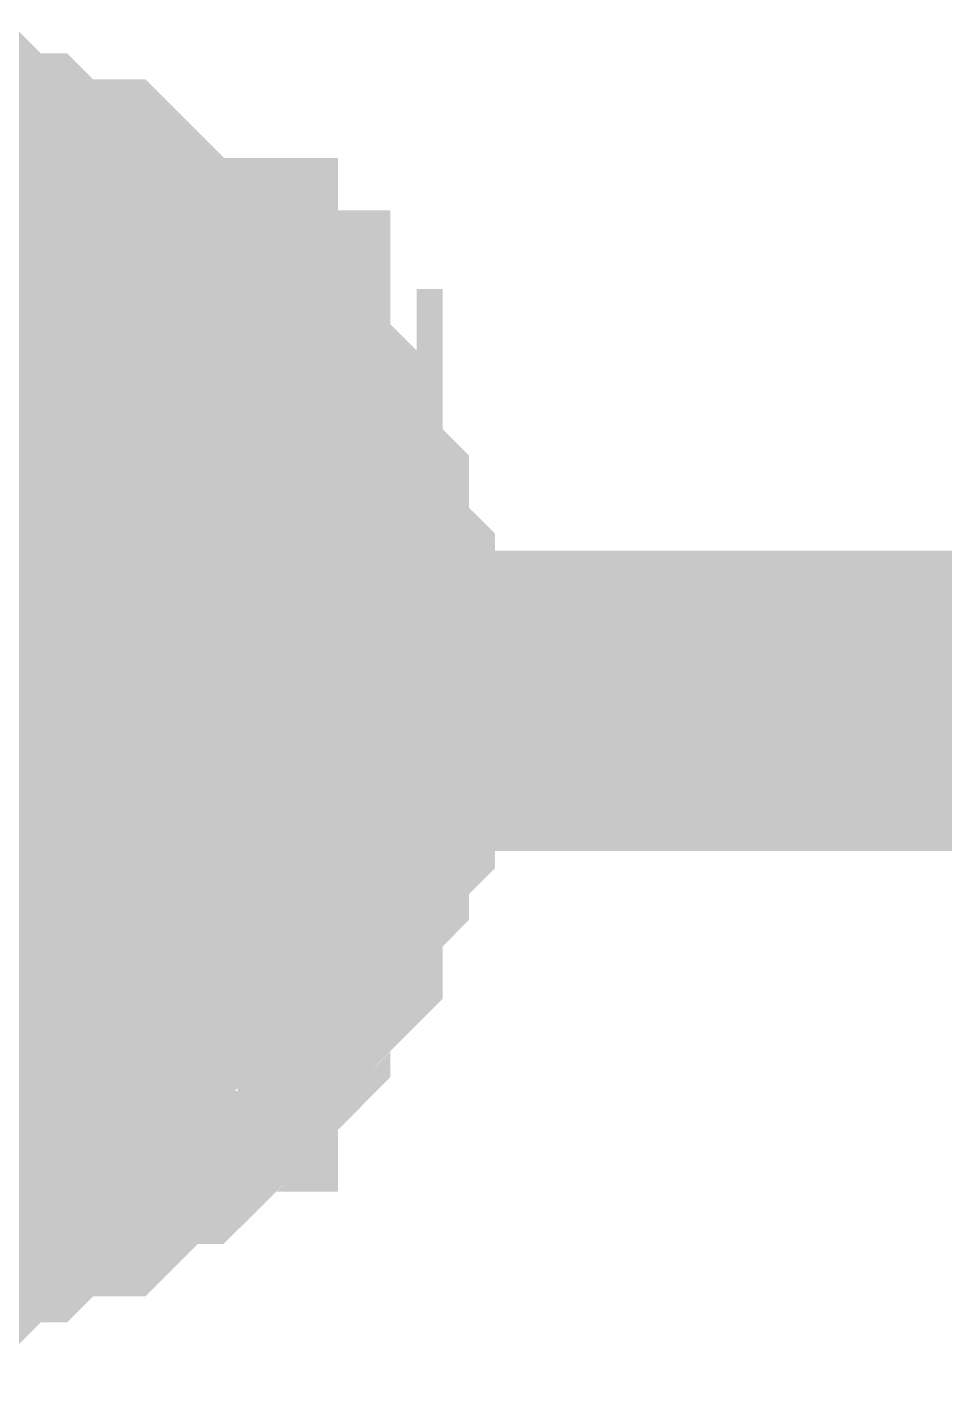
# Model space of a CAD drawing. Header units: inches. Extents: x 0 to 841, y 0 to 594.
# Drawn here: x 112.699 to 113.615, y 46.807 to 48.152 of the extents above; entities that cross this region are included whole.
import ezdxf

# ---------------------------------------------------------------- set-up
doc = ezdxf.new("R2010")
doc.units = ezdxf.units.IN
doc.layers.add('Sheet', color=255, linetype='Continuous')

msp = doc.modelspace()

# ---------------------------------------------------------------- linework, layer by layer
at = {"layer": 'Sheet'}
for points in [[(112.5462, 48.0018, 0.2997, 0.2997, 0), (112.5723, 48.0018, 0.2997, 0.2997, 0), (112.5985, 48.0018, 0.2997, 0.2997, 0), (112.6246, 48.0018, 0.2997, 0.2997, 0), (112.6507, 47.9757, 0.2997, 0.2997, 0), (112.6507, 47.9757, 0.2997, 0.2997, 0), (112.6769, 47.9757, 0.2997, 0.2997, 0), (112.703, 47.9496, 0.2997, 0.2997, 0), (112.7291, 47.9496, 0.2997, 0.2997, 0), (112.7553, 47.9496, 0.2997, 0.2997, 0), (112.7814, 47.9235, 0.2997, 0.2997, 0), (112.7814, 47.9235, 0.2997, 0.2997, 0), (112.8075, 47.8973, 0.2997, 0.2997, 0), (112.8336, 47.8712, 0.2997, 0.2997, 0), (112.8598, 47.8712, 0.2997, 0.2997, 0), (112.8598, 47.8451, 0.2997, 0.2997, 0), (112.8859, 47.8189, 0.2997, 0.2997, 0), (112.912, 47.8189, 0.2997, 0.2997, 0), (112.912, 47.7928, 0.2997, 0.2997, 0), (112.9382, 47.7667, 0.2997, 0.2997, 0), (112.9382, 47.7405, 0.2997, 0.2997, 0), (112.9643, 47.7405, 0.2997, 0.2997, 0), (112.9643, 47.7144, 0.2997, 0.2997, 0), (112.9643, 47.6883, 0.2997, 0.2997, 0), (112.9904, 47.6622, 0.2997, 0.2997, 0), (112.9904, 47.636, 0.2997, 0.2997, 0), (112.9904, 47.6099, 0.2997, 0.2997, 0), (113.0166, 47.5838, 0.2997, 0.2997, 0), (113.0166, 47.5576, 0.2997, 0.2997, 0), (113.0166, 47.5315, 0.2997, 0.2997, 0), (113.0166, 47.5054, 0.2997, 0.2997, 0), (113.0166, 47.4792, 0.2997, 0.2997, 0)], [(112.5462, 48.0018, 0.2997, 0.2997, 0), (112.5723, 48.0018, 0.2997, 0.2997, 0), (112.5985, 48.0018, 0.2997, 0.2997, 0), (112.6246, 48.0018, 0.2997, 0.2997, 0), (112.6507, 47.9757, 0.2997, 0.2997, 0), (112.6507, 47.9757, 0.2997, 0.2997, 0), (112.6769, 47.9757, 0.2997, 0.2997, 0), (112.703, 47.9496, 0.2997, 0.2997, 0), (112.7291, 47.9496, 0.2997, 0.2997, 0), (112.7553, 47.9496, 0.2997, 0.2997, 0), (112.7814, 47.9235, 0.2997, 0.2997, 0), (112.7814, 47.9235, 0.2997, 0.2997, 0), (112.8075, 47.8973, 0.2997, 0.2997, 0), (112.8336, 47.8712, 0.2997, 0.2997, 0), (112.8598, 47.8712, 0.2997, 0.2997, 0), (112.8598, 47.8451, 0.2997, 0.2997, 0), (112.8859, 47.8189, 0.2997, 0.2997, 0), (112.912, 47.8189, 0.2997, 0.2997, 0), (112.912, 47.7928, 0.2997, 0.2997, 0), (112.9382, 47.7667, 0.2997, 0.2997, 0), (112.9382, 47.7405, 0.2997, 0.2997, 0), (112.9643, 47.7405, 0.2997, 0.2997, 0), (112.9643, 47.7144, 0.2997, 0.2997, 0), (112.9643, 47.6883, 0.2997, 0.2997, 0), (112.9904, 47.6622, 0.2997, 0.2997, 0), (112.9904, 47.636, 0.2997, 0.2997, 0), (112.9904, 47.6099, 0.2997, 0.2997, 0), (113.0166, 47.5838, 0.2997, 0.2997, 0), (113.0166, 47.5576, 0.2997, 0.2997, 0), (113.0166, 47.5315, 0.2997, 0.2997, 0), (113.0166, 47.5054, 0.2997, 0.2997, 0), (113.0166, 47.4792, 0.2997, 0.2997, 0)], [(112.5462, 48.0018, 0.2997, 0.2997, 0), (112.5723, 48.0018, 0.2997, 0.2997, 0), (112.5985, 48.0018, 0.2997, 0.2997, 0), (112.6246, 48.0018, 0.2997, 0.2997, 0), (112.6507, 47.9757, 0.2997, 0.2997, 0), (112.6507, 47.9757, 0.2997, 0.2997, 0), (112.6769, 47.9757, 0.2997, 0.2997, 0), (112.703, 47.9496, 0.2997, 0.2997, 0), (112.7291, 47.9496, 0.2997, 0.2997, 0), (112.7553, 47.9496, 0.2997, 0.2997, 0), (112.7814, 47.9235, 0.2997, 0.2997, 0), (112.7814, 47.9235, 0.2997, 0.2997, 0), (112.8075, 47.8973, 0.2997, 0.2997, 0), (112.8336, 47.8712, 0.2997, 0.2997, 0), (112.8598, 47.8712, 0.2997, 0.2997, 0), (112.8598, 47.8451, 0.2997, 0.2997, 0), (112.8859, 47.8189, 0.2997, 0.2997, 0), (112.912, 47.8189, 0.2997, 0.2997, 0), (112.912, 47.7928, 0.2997, 0.2997, 0), (112.9382, 47.7667, 0.2997, 0.2997, 0), (112.9382, 47.7405, 0.2997, 0.2997, 0), (112.9643, 47.7405, 0.2997, 0.2997, 0), (112.9643, 47.7144, 0.2997, 0.2997, 0), (112.9643, 47.6883, 0.2997, 0.2997, 0), (112.9904, 47.6622, 0.2997, 0.2997, 0), (112.9904, 47.636, 0.2997, 0.2997, 0), (112.9904, 47.6099, 0.2997, 0.2997, 0), (113.0166, 47.5838, 0.2997, 0.2997, 0), (113.0166, 47.5576, 0.2997, 0.2997, 0), (113.0166, 47.5315, 0.2997, 0.2997, 0), (113.0166, 47.5054, 0.2997, 0.2997, 0), (113.0166, 47.4792, 0.2997, 0.2997, 0)], [(112.5462, 48.0018, 0.2997, 0.2997, 0), (112.5723, 48.0018, 0.2997, 0.2997, 0), (112.5985, 48.0018, 0.2997, 0.2997, 0), (112.6246, 48.0018, 0.2997, 0.2997, 0), (112.6507, 47.9757, 0.2997, 0.2997, 0), (112.6507, 47.9757, 0.2997, 0.2997, 0), (112.6769, 47.9757, 0.2997, 0.2997, 0), (112.703, 47.9496, 0.2997, 0.2997, 0), (112.7291, 47.9496, 0.2997, 0.2997, 0), (112.7553, 47.9496, 0.2997, 0.2997, 0), (112.7814, 47.9235, 0.2997, 0.2997, 0), (112.7814, 47.9235, 0.2997, 0.2997, 0), (112.8075, 47.8973, 0.2997, 0.2997, 0), (112.8336, 47.8712, 0.2997, 0.2997, 0), (112.8598, 47.8712, 0.2997, 0.2997, 0), (112.8598, 47.8451, 0.2997, 0.2997, 0), (112.8859, 47.8189, 0.2997, 0.2997, 0), (112.912, 47.8189, 0.2997, 0.2997, 0), (112.912, 47.7928, 0.2997, 0.2997, 0), (112.9382, 47.7667, 0.2997, 0.2997, 0), (112.9382, 47.7405, 0.2997, 0.2997, 0), (112.9643, 47.7405, 0.2997, 0.2997, 0), (112.9643, 47.7144, 0.2997, 0.2997, 0), (112.9643, 47.6883, 0.2997, 0.2997, 0), (112.9904, 47.6622, 0.2997, 0.2997, 0), (112.9904, 47.636, 0.2997, 0.2997, 0), (112.9904, 47.6099, 0.2997, 0.2997, 0), (113.0166, 47.5838, 0.2997, 0.2997, 0), (113.0166, 47.5576, 0.2997, 0.2997, 0), (113.0166, 47.5315, 0.2997, 0.2997, 0), (113.0166, 47.5054, 0.2997, 0.2997, 0), (113.0166, 47.4792, 0.2997, 0.2997, 0)], [(112.6246, 48.0018, 0.0991, 0.0991, 0), (112.6507, 47.9757, 0.0991, 0.0991, 0), (112.6507, 47.9757, 0.0991, 0.0991, 0), (112.6769, 47.9757, 0.0991, 0.0991, 0), (112.703, 47.9496, 0.0991, 0.0991, 0), (112.7291, 47.9496, 0.0991, 0.0991, 0), (112.7553, 47.9496, 0.0991, 0.0991, 0), (112.7814, 47.9235, 0.0991, 0.0991, 0), (112.7814, 47.9235, 0.0991, 0.0991, 0), (112.8075, 47.8973, 0.0991, 0.0991, 0), (112.8336, 47.8712, 0.0991, 0.0991, 0), (112.8598, 47.8712, 0.0991, 0.0991, 0), (112.8598, 47.8451, 0.0991, 0.0991, 0), (112.8859, 47.8189, 0.0991, 0.0991, 0), (112.912, 47.8189, 0.0991, 0.0991, 0), (112.912, 47.7928, 0.0991, 0.0991, 0), (112.9382, 47.7667, 0.0991, 0.0991, 0), (112.9382, 47.7405, 0.0991, 0.0991, 0), (112.9643, 47.7405, 0.0991, 0.0991, 0), (112.9643, 47.7144, 0.0991, 0.0991, 0), (112.9643, 47.6883, 0.0991, 0.0991, 0), (112.9904, 47.6622, 0.0991, 0.0991, 0), (112.9904, 47.636, 0.0991, 0.0991, 0), (112.9904, 47.6099, 0.0991, 0.0991, 0), (113.0166, 47.5838, 0.0991, 0.0991, 0), (113.0166, 47.5576, 0.0991, 0.0991, 0), (113.0166, 47.5315, 0.0991, 0.0991, 0), (113.0166, 47.5054, 0.0991, 0.0991, 0), (113.0166, 47.4792, 0.0991, 0.0991, 0)], [(112.6246, 48.0018, 0.0991, 0.0991, 0), (112.6507, 47.9757, 0.0991, 0.0991, 0), (112.6507, 47.9757, 0.0991, 0.0991, 0), (112.6769, 47.9757, 0.0991, 0.0991, 0), (112.703, 47.9496, 0.0991, 0.0991, 0), (112.7291, 47.9496, 0.0991, 0.0991, 0), (112.7553, 47.9496, 0.0991, 0.0991, 0), (112.7814, 47.9235, 0.0991, 0.0991, 0), (112.7814, 47.9235, 0.0991, 0.0991, 0), (112.8075, 47.8973, 0.0991, 0.0991, 0), (112.8336, 47.8712, 0.0991, 0.0991, 0), (112.8598, 47.8712, 0.0991, 0.0991, 0), (112.8598, 47.8451, 0.0991, 0.0991, 0), (112.8859, 47.8189, 0.0991, 0.0991, 0), (112.912, 47.8189, 0.0991, 0.0991, 0), (112.912, 47.7928, 0.0991, 0.0991, 0), (112.9382, 47.7667, 0.0991, 0.0991, 0), (112.9382, 47.7405, 0.0991, 0.0991, 0), (112.9643, 47.7405, 0.0991, 0.0991, 0), (112.9643, 47.7144, 0.0991, 0.0991, 0), (112.9643, 47.6883, 0.0991, 0.0991, 0), (112.9904, 47.6622, 0.0991, 0.0991, 0), (112.9904, 47.636, 0.0991, 0.0991, 0), (112.9904, 47.6099, 0.0991, 0.0991, 0), (113.0166, 47.5838, 0.0991, 0.0991, 0), (113.0166, 47.5576, 0.0991, 0.0991, 0), (113.0166, 47.5315, 0.0991, 0.0991, 0), (113.0166, 47.5054, 0.0991, 0.0991, 0), (113.0166, 47.4792, 0.0991, 0.0991, 0)], [(112.6246, 48.0018, 0.0991, 0.0991, 0), (112.6507, 47.9757, 0.0991, 0.0991, 0), (112.6507, 47.9757, 0.0991, 0.0991, 0), (112.6769, 47.9757, 0.0991, 0.0991, 0), (112.703, 47.9496, 0.0991, 0.0991, 0), (112.7291, 47.9496, 0.0991, 0.0991, 0), (112.7553, 47.9496, 0.0991, 0.0991, 0), (112.7814, 47.9235, 0.0991, 0.0991, 0), (112.7814, 47.9235, 0.0991, 0.0991, 0), (112.8075, 47.8973, 0.0991, 0.0991, 0), (112.8336, 47.8712, 0.0991, 0.0991, 0), (112.8598, 47.8712, 0.0991, 0.0991, 0), (112.8598, 47.8451, 0.0991, 0.0991, 0), (112.8859, 47.8189, 0.0991, 0.0991, 0), (112.912, 47.8189, 0.0991, 0.0991, 0), (112.912, 47.7928, 0.0991, 0.0991, 0), (112.9382, 47.7667, 0.0991, 0.0991, 0), (112.9382, 47.7405, 0.0991, 0.0991, 0), (112.9643, 47.7405, 0.0991, 0.0991, 0), (112.9643, 47.7144, 0.0991, 0.0991, 0), (112.9643, 47.6883, 0.0991, 0.0991, 0), (112.9904, 47.6622, 0.0991, 0.0991, 0), (112.9904, 47.636, 0.0991, 0.0991, 0), (112.9904, 47.6099, 0.0991, 0.0991, 0), (113.0166, 47.5838, 0.0991, 0.0991, 0), (113.0166, 47.5576, 0.0991, 0.0991, 0), (113.0166, 47.5315, 0.0991, 0.0991, 0), (113.0166, 47.5054, 0.0991, 0.0991, 0), (113.0166, 47.4792, 0.0991, 0.0991, 0)], [(112.6246, 48.0018, 0.0991, 0.0991, 0), (112.6507, 47.9757, 0.0991, 0.0991, 0), (112.6507, 47.9757, 0.0991, 0.0991, 0), (112.6769, 47.9757, 0.0991, 0.0991, 0), (112.703, 47.9496, 0.0991, 0.0991, 0), (112.7291, 47.9496, 0.0991, 0.0991, 0), (112.7553, 47.9496, 0.0991, 0.0991, 0), (112.7814, 47.9235, 0.0991, 0.0991, 0), (112.7814, 47.9235, 0.0991, 0.0991, 0), (112.8075, 47.8973, 0.0991, 0.0991, 0), (112.8336, 47.8712, 0.0991, 0.0991, 0), (112.8598, 47.8712, 0.0991, 0.0991, 0), (112.8598, 47.8451, 0.0991, 0.0991, 0), (112.8859, 47.8189, 0.0991, 0.0991, 0), (112.912, 47.8189, 0.0991, 0.0991, 0), (112.912, 47.7928, 0.0991, 0.0991, 0), (112.9382, 47.7667, 0.0991, 0.0991, 0), (112.9382, 47.7405, 0.0991, 0.0991, 0), (112.9643, 47.7405, 0.0991, 0.0991, 0), (112.9643, 47.7144, 0.0991, 0.0991, 0), (112.9643, 47.6883, 0.0991, 0.0991, 0), (112.9904, 47.6622, 0.0991, 0.0991, 0), (112.9904, 47.636, 0.0991, 0.0991, 0), (112.9904, 47.6099, 0.0991, 0.0991, 0), (113.0166, 47.5838, 0.0991, 0.0991, 0), (113.0166, 47.5576, 0.0991, 0.0991, 0), (113.0166, 47.5315, 0.0991, 0.0991, 0), (113.0166, 47.5054, 0.0991, 0.0991, 0), (113.0166, 47.4792, 0.0991, 0.0991, 0)], [(112.5201, 44.9968, 0.2997, 0.2997, 0), (112.5201, 47.4792, 0.2997, 0.2997, 0), (117.5111, 47.4792, 0.2997, 0.2997, 0)], [(113.0166, 47.4792, 0.2997, 0.2997, 0), (113.0166, 47.4531, 0.2997, 0.2997, 0), (113.0166, 47.427, 0.2997, 0.2997, 0), (113.0166, 47.4008, 0.2997, 0.2997, 0), (113.0166, 47.3747, 0.2997, 0.2997, 0), (112.9904, 47.3486, 0.2997, 0.2997, 0), (112.9904, 47.3486, 0.2997, 0.2997, 0), (112.9904, 47.3225, 0.2997, 0.2997, 0), (112.9643, 47.2963, 0.2997, 0.2997, 0), (112.9643, 47.2702, 0.2997, 0.2997, 0), (112.9643, 47.2441, 0.2997, 0.2997, 0), (112.9382, 47.2179, 0.2997, 0.2997, 0), (112.9382, 47.2179, 0.2997, 0.2997, 0), (112.912, 47.1918, 0.2997, 0.2997, 0), (112.912, 47.1657, 0.2997, 0.2997, 0), (112.8859, 47.1395, 0.2997, 0.2997, 0), (112.8598, 47.1395, 0.2997, 0.2997, 0), (112.8598, 47.1134, 0.2997, 0.2997, 0), (112.8336, 47.0873, 0.2997, 0.2997, 0), (112.8075, 47.0873, 0.2997, 0.2997, 0), (112.7814, 47.0611, 0.2997, 0.2997, 0), (112.7814, 47.0611, 0.2997, 0.2997, 0), (112.7553, 47.035, 0.2997, 0.2997, 0), (112.7291, 47.035, 0.2997, 0.2997, 0), (112.703, 47.035, 0.2997, 0.2997, 0), (112.6769, 47.0089, 0.2997, 0.2997, 0), (112.6507, 47.0089, 0.2997, 0.2997, 0), (112.6507, 47.0089, 0.2997, 0.2997, 0), (112.6246, 46.9828, 0.2997, 0.2997, 0), (112.5985, 46.9828, 0.2997, 0.2997, 0), (112.5723, 46.9828, 0.2997, 0.2997, 0), (112.5462, 46.9828, 0.2997, 0.2997, 0)], [(113.0166, 47.4792, 0.2997, 0.2997, 0), (113.0166, 47.4531, 0.2997, 0.2997, 0), (113.0166, 47.427, 0.2997, 0.2997, 0), (113.0166, 47.4008, 0.2997, 0.2997, 0), (113.0166, 47.3747, 0.2997, 0.2997, 0), (112.9904, 47.3486, 0.2997, 0.2997, 0), (112.9904, 47.3486, 0.2997, 0.2997, 0), (112.9904, 47.3225, 0.2997, 0.2997, 0), (112.9643, 47.2963, 0.2997, 0.2997, 0), (112.9643, 47.2702, 0.2997, 0.2997, 0), (112.9643, 47.2441, 0.2997, 0.2997, 0), (112.9382, 47.2179, 0.2997, 0.2997, 0), (112.9382, 47.2179, 0.2997, 0.2997, 0), (112.912, 47.1918, 0.2997, 0.2997, 0), (112.912, 47.1657, 0.2997, 0.2997, 0), (112.8859, 47.1395, 0.2997, 0.2997, 0), (112.8598, 47.1395, 0.2997, 0.2997, 0), (112.8598, 47.1134, 0.2997, 0.2997, 0), (112.8336, 47.0873, 0.2997, 0.2997, 0), (112.8075, 47.0873, 0.2997, 0.2997, 0), (112.7814, 47.0611, 0.2997, 0.2997, 0), (112.7814, 47.0611, 0.2997, 0.2997, 0), (112.7553, 47.035, 0.2997, 0.2997, 0), (112.7291, 47.035, 0.2997, 0.2997, 0), (112.703, 47.035, 0.2997, 0.2997, 0), (112.6769, 47.0089, 0.2997, 0.2997, 0), (112.6507, 47.0089, 0.2997, 0.2997, 0), (112.6507, 47.0089, 0.2997, 0.2997, 0), (112.6246, 46.9828, 0.2997, 0.2997, 0), (112.5985, 46.9828, 0.2997, 0.2997, 0), (112.5723, 46.9828, 0.2997, 0.2997, 0), (112.5462, 46.9828, 0.2997, 0.2997, 0)], [(113.0166, 47.4792, 0.2997, 0.2997, 0), (113.0166, 47.4531, 0.2997, 0.2997, 0), (113.0166, 47.427, 0.2997, 0.2997, 0), (113.0166, 47.4008, 0.2997, 0.2997, 0), (113.0166, 47.3747, 0.2997, 0.2997, 0), (112.9904, 47.3486, 0.2997, 0.2997, 0), (112.9904, 47.3486, 0.2997, 0.2997, 0), (112.9904, 47.3225, 0.2997, 0.2997, 0), (112.9643, 47.2963, 0.2997, 0.2997, 0), (112.9643, 47.2702, 0.2997, 0.2997, 0), (112.9643, 47.2441, 0.2997, 0.2997, 0), (112.9382, 47.2179, 0.2997, 0.2997, 0), (112.9382, 47.2179, 0.2997, 0.2997, 0), (112.912, 47.1918, 0.2997, 0.2997, 0), (112.912, 47.1657, 0.2997, 0.2997, 0), (112.8859, 47.1395, 0.2997, 0.2997, 0), (112.8598, 47.1395, 0.2997, 0.2997, 0), (112.8598, 47.1134, 0.2997, 0.2997, 0), (112.8336, 47.0873, 0.2997, 0.2997, 0), (112.8075, 47.0873, 0.2997, 0.2997, 0), (112.7814, 47.0611, 0.2997, 0.2997, 0), (112.7814, 47.0611, 0.2997, 0.2997, 0), (112.7553, 47.035, 0.2997, 0.2997, 0), (112.7291, 47.035, 0.2997, 0.2997, 0), (112.703, 47.035, 0.2997, 0.2997, 0), (112.6769, 47.0089, 0.2997, 0.2997, 0), (112.6507, 47.0089, 0.2997, 0.2997, 0), (112.6507, 47.0089, 0.2997, 0.2997, 0), (112.6246, 46.9828, 0.2997, 0.2997, 0), (112.5985, 46.9828, 0.2997, 0.2997, 0), (112.5723, 46.9828, 0.2997, 0.2997, 0), (112.5462, 46.9828, 0.2997, 0.2997, 0)], [(113.0166, 47.4792, 0.2997, 0.2997, 0), (113.0166, 47.4531, 0.2997, 0.2997, 0), (113.0166, 47.427, 0.2997, 0.2997, 0), (113.0166, 47.4008, 0.2997, 0.2997, 0), (113.0166, 47.3747, 0.2997, 0.2997, 0), (112.9904, 47.3486, 0.2997, 0.2997, 0), (112.9904, 47.3486, 0.2997, 0.2997, 0), (112.9904, 47.3225, 0.2997, 0.2997, 0), (112.9643, 47.2963, 0.2997, 0.2997, 0), (112.9643, 47.2702, 0.2997, 0.2997, 0), (112.9643, 47.2441, 0.2997, 0.2997, 0), (112.9382, 47.2179, 0.2997, 0.2997, 0), (112.9382, 47.2179, 0.2997, 0.2997, 0), (112.912, 47.1918, 0.2997, 0.2997, 0), (112.912, 47.1657, 0.2997, 0.2997, 0), (112.8859, 47.1395, 0.2997, 0.2997, 0), (112.8598, 47.1395, 0.2997, 0.2997, 0), (112.8598, 47.1134, 0.2997, 0.2997, 0), (112.8336, 47.0873, 0.2997, 0.2997, 0), (112.8075, 47.0873, 0.2997, 0.2997, 0), (112.7814, 47.0611, 0.2997, 0.2997, 0), (112.7814, 47.0611, 0.2997, 0.2997, 0), (112.7553, 47.035, 0.2997, 0.2997, 0), (112.7291, 47.035, 0.2997, 0.2997, 0), (112.703, 47.035, 0.2997, 0.2997, 0), (112.6769, 47.0089, 0.2997, 0.2997, 0), (112.6507, 47.0089, 0.2997, 0.2997, 0), (112.6507, 47.0089, 0.2997, 0.2997, 0), (112.6246, 46.9828, 0.2997, 0.2997, 0), (112.5985, 46.9828, 0.2997, 0.2997, 0), (112.5723, 46.9828, 0.2997, 0.2997, 0), (112.5462, 46.9828, 0.2997, 0.2997, 0)], [(113.0166, 47.4792, 0.2997, 0.2997, 0), (113.0166, 47.4792, 0.2997, 0.2997, 0), (113.0166, 47.4792, 0.2997, 0.2997, 0), (113.0166, 47.4792, 0.2997, 0.2997, 0), (113.0166, 47.4792, 0.2997, 0.2997, 0), (113.0166, 47.4792, 0.2997, 0.2997, 0), (113.0166, 47.4792, 0.2997, 0.2997, 0), (113.0166, 47.4792, 0.2997, 0.2997, 0), (113.0166, 47.4792, 0.2997, 0.2997, 0), (113.0166, 47.4792, 0.2997, 0.2997, 0), (113.0166, 47.4792, 0.2997, 0.2997, 0), (113.0166, 47.4792, 0.2997, 0.2997, 0), (113.0166, 47.4792, 0.2997, 0.2997, 0), (113.0166, 47.4792, 0.2997, 0.2997, 0), (113.0166, 47.4792, 0.2997, 0.2997, 0), (113.0166, 47.4792, 0.2997, 0.2997, 0), (113.0166, 47.4792, 0.2997, 0.2997, 0), (113.0166, 47.4792, 0.2997, 0.2997, 0), (113.0166, 47.4792, 0.2997, 0.2997, 0), (113.0166, 47.4792, 0.2997, 0.2997, 0), (113.0166, 47.4792, 0.2997, 0.2997, 0), (113.0166, 47.4792, 0.2997, 0.2997, 0), (113.0166, 47.4792, 0.2997, 0.2997, 0), (113.0166, 47.4792, 0.2997, 0.2997, 0), (113.0166, 47.4792, 0.2997, 0.2997, 0), (113.0166, 47.4792, 0.2997, 0.2997, 0), (113.0166, 47.4792, 0.2997, 0.2997, 0), (113.0166, 47.4792, 0.2997, 0.2997, 0), (113.0166, 47.4792, 0.2997, 0.2997, 0), (113.0166, 47.4792, 0.2997, 0.2997, 0), (113.0166, 47.4792, 0.2997, 0.2997, 0), (113.0166, 47.4792, 0.2997, 0.2997, 0), (113.0166, 47.4792, 0.2997, 0.2997, 0)], [(113.0166, 47.4792, 0.2997, 0.2997, 0), (113.0166, 47.4792, 0.2997, 0.2997, 0)], [(113.0166, 47.4792, 0.2997, 0.2997, 0), (113.0166, 47.4792, 0.2997, 0.2997, 0), (113.0166, 47.4792, 0.2997, 0.2997, 0), (113.0166, 47.4792, 0.2997, 0.2997, 0), (113.0166, 47.4792, 0.2997, 0.2997, 0), (113.0166, 47.4792, 0.2997, 0.2997, 0), (113.0166, 47.4792, 0.2997, 0.2997, 0), (113.0166, 47.4792, 0.2997, 0.2997, 0), (113.0166, 47.4792, 0.2997, 0.2997, 0), (113.0166, 47.4792, 0.2997, 0.2997, 0), (113.0166, 47.4792, 0.2997, 0.2997, 0), (113.0166, 47.4792, 0.2997, 0.2997, 0), (113.0166, 47.4792, 0.2997, 0.2997, 0), (113.0166, 47.4792, 0.2997, 0.2997, 0), (113.0166, 47.4792, 0.2997, 0.2997, 0), (113.0166, 47.4792, 0.2997, 0.2997, 0), (113.0166, 47.4792, 0.2997, 0.2997, 0), (113.0166, 47.4792, 0.2997, 0.2997, 0), (113.0166, 47.4792, 0.2997, 0.2997, 0), (113.0166, 47.4792, 0.2997, 0.2997, 0), (113.0166, 47.4792, 0.2997, 0.2997, 0), (113.0166, 47.4792, 0.2997, 0.2997, 0), (113.0166, 47.4792, 0.2997, 0.2997, 0), (113.0166, 47.4792, 0.2997, 0.2997, 0), (113.0166, 47.4792, 0.2997, 0.2997, 0), (113.0166, 47.4792, 0.2997, 0.2997, 0), (113.0166, 47.4792, 0.2997, 0.2997, 0), (113.0166, 47.4792, 0.2997, 0.2997, 0), (113.0166, 47.4792, 0.2997, 0.2997, 0), (113.0166, 47.4792, 0.2997, 0.2997, 0), (113.0166, 47.4792, 0.2997, 0.2997, 0), (113.0166, 47.4792, 0.2997, 0.2997, 0), (113.0166, 47.4792, 0.2997, 0.2997, 0)], [(113.0166, 47.4792, 0.2997, 0.2997, 0), (113.0166, 47.4792, 0.2997, 0.2997, 0)], [(113.0166, 47.4792, 0.2997, 0.2997, 0), (113.0166, 47.4792, 0.2997, 0.2997, 0), (113.0166, 47.4792, 0.2997, 0.2997, 0), (113.0166, 47.4792, 0.2997, 0.2997, 0), (113.0166, 47.4792, 0.2997, 0.2997, 0), (113.0166, 47.4792, 0.2997, 0.2997, 0), (113.0166, 47.4792, 0.2997, 0.2997, 0), (113.0166, 47.4792, 0.2997, 0.2997, 0), (113.0166, 47.4792, 0.2997, 0.2997, 0), (113.0166, 47.4792, 0.2997, 0.2997, 0), (113.0166, 47.4792, 0.2997, 0.2997, 0), (113.0166, 47.4792, 0.2997, 0.2997, 0), (113.0166, 47.4792, 0.2997, 0.2997, 0), (113.0166, 47.4792, 0.2997, 0.2997, 0), (113.0166, 47.4792, 0.2997, 0.2997, 0), (113.0166, 47.4792, 0.2997, 0.2997, 0), (113.0166, 47.4792, 0.2997, 0.2997, 0), (113.0166, 47.4792, 0.2997, 0.2997, 0), (113.0166, 47.4792, 0.2997, 0.2997, 0), (113.0166, 47.4792, 0.2997, 0.2997, 0), (113.0166, 47.4792, 0.2997, 0.2997, 0), (113.0166, 47.4792, 0.2997, 0.2997, 0), (113.0166, 47.4792, 0.2997, 0.2997, 0), (113.0166, 47.4792, 0.2997, 0.2997, 0), (113.0166, 47.4792, 0.2997, 0.2997, 0), (113.0166, 47.4792, 0.2997, 0.2997, 0), (113.0166, 47.4792, 0.2997, 0.2997, 0), (113.0166, 47.4792, 0.2997, 0.2997, 0), (113.0166, 47.4792, 0.2997, 0.2997, 0), (113.0166, 47.4792, 0.2997, 0.2997, 0), (113.0166, 47.4792, 0.2997, 0.2997, 0), (113.0166, 47.4792, 0.2997, 0.2997, 0), (113.0166, 47.4792, 0.2997, 0.2997, 0)], [(113.0166, 47.4792, 0.2997, 0.2997, 0), (113.0166, 47.4792, 0.2997, 0.2997, 0)], [(113.0166, 47.4792, 0.2997, 0.2997, 0), (113.0166, 47.4792, 0.2997, 0.2997, 0), (113.0166, 47.4792, 0.2997, 0.2997, 0), (113.0166, 47.4792, 0.2997, 0.2997, 0), (113.0166, 47.4792, 0.2997, 0.2997, 0), (113.0166, 47.4792, 0.2997, 0.2997, 0), (113.0166, 47.4792, 0.2997, 0.2997, 0), (113.0166, 47.4792, 0.2997, 0.2997, 0), (113.0166, 47.4792, 0.2997, 0.2997, 0), (113.0166, 47.4792, 0.2997, 0.2997, 0), (113.0166, 47.4792, 0.2997, 0.2997, 0), (113.0166, 47.4792, 0.2997, 0.2997, 0), (113.0166, 47.4792, 0.2997, 0.2997, 0), (113.0166, 47.4792, 0.2997, 0.2997, 0), (113.0166, 47.4792, 0.2997, 0.2997, 0), (113.0166, 47.4792, 0.2997, 0.2997, 0), (113.0166, 47.4792, 0.2997, 0.2997, 0), (113.0166, 47.4792, 0.2997, 0.2997, 0), (113.0166, 47.4792, 0.2997, 0.2997, 0), (113.0166, 47.4792, 0.2997, 0.2997, 0), (113.0166, 47.4792, 0.2997, 0.2997, 0), (113.0166, 47.4792, 0.2997, 0.2997, 0), (113.0166, 47.4792, 0.2997, 0.2997, 0), (113.0166, 47.4792, 0.2997, 0.2997, 0), (113.0166, 47.4792, 0.2997, 0.2997, 0), (113.0166, 47.4792, 0.2997, 0.2997, 0), (113.0166, 47.4792, 0.2997, 0.2997, 0), (113.0166, 47.4792, 0.2997, 0.2997, 0), (113.0166, 47.4792, 0.2997, 0.2997, 0), (113.0166, 47.4792, 0.2997, 0.2997, 0), (113.0166, 47.4792, 0.2997, 0.2997, 0), (113.0166, 47.4792, 0.2997, 0.2997, 0), (113.0166, 47.4792, 0.2997, 0.2997, 0)], [(113.0166, 47.4792, 0.2997, 0.2997, 0), (113.0166, 47.4792, 0.2997, 0.2997, 0)], [(113.0166, 47.4792, 0.0991, 0.0991, 0), (113.0166, 47.4531, 0.0991, 0.0991, 0), (113.0166, 47.427, 0.0991, 0.0991, 0), (113.0166, 47.4008, 0.0991, 0.0991, 0), (113.0166, 47.3747, 0.0991, 0.0991, 0), (112.9904, 47.3486, 0.0991, 0.0991, 0), (112.9904, 47.3486, 0.0991, 0.0991, 0), (112.9904, 47.3225, 0.0991, 0.0991, 0), (112.9643, 47.2963, 0.0991, 0.0991, 0), (112.9643, 47.2702, 0.0991, 0.0991, 0), (112.9643, 47.2441, 0.0991, 0.0991, 0), (112.9382, 47.2179, 0.0991, 0.0991, 0), (112.9382, 47.2179, 0.0991, 0.0991, 0), (112.912, 47.1918, 0.0991, 0.0991, 0), (112.912, 47.1657, 0.0991, 0.0991, 0), (112.8859, 47.1395, 0.0991, 0.0991, 0), (112.8598, 47.1395, 0.0991, 0.0991, 0), (112.8598, 47.1134, 0.0991, 0.0991, 0), (112.8336, 47.0873, 0.0991, 0.0991, 0), (112.8075, 47.0873, 0.0991, 0.0991, 0), (112.7814, 47.0611, 0.0991, 0.0991, 0), (112.7814, 47.0611, 0.0991, 0.0991, 0), (112.7553, 47.035, 0.0991, 0.0991, 0), (112.7291, 47.035, 0.0991, 0.0991, 0), (112.703, 47.035, 0.0991, 0.0991, 0), (112.6769, 47.0089, 0.0991, 0.0991, 0), (112.6507, 47.0089, 0.0991, 0.0991, 0), (112.6507, 47.0089, 0.0991, 0.0991, 0), (112.6246, 46.9828, 0.0991, 0.0991, 0)], [(113.0166, 47.4792, 0.0991, 0.0991, 0), (113.0166, 47.4531, 0.0991, 0.0991, 0), (113.0166, 47.427, 0.0991, 0.0991, 0), (113.0166, 47.4008, 0.0991, 0.0991, 0), (113.0166, 47.3747, 0.0991, 0.0991, 0), (112.9904, 47.3486, 0.0991, 0.0991, 0), (112.9904, 47.3486, 0.0991, 0.0991, 0), (112.9904, 47.3225, 0.0991, 0.0991, 0), (112.9643, 47.2963, 0.0991, 0.0991, 0), (112.9643, 47.2702, 0.0991, 0.0991, 0), (112.9643, 47.2441, 0.0991, 0.0991, 0), (112.9382, 47.2179, 0.0991, 0.0991, 0), (112.9382, 47.2179, 0.0991, 0.0991, 0), (112.912, 47.1918, 0.0991, 0.0991, 0), (112.912, 47.1657, 0.0991, 0.0991, 0), (112.8859, 47.1395, 0.0991, 0.0991, 0), (112.8598, 47.1395, 0.0991, 0.0991, 0), (112.8598, 47.1134, 0.0991, 0.0991, 0), (112.8336, 47.0873, 0.0991, 0.0991, 0), (112.8075, 47.0873, 0.0991, 0.0991, 0), (112.7814, 47.0611, 0.0991, 0.0991, 0), (112.7814, 47.0611, 0.0991, 0.0991, 0), (112.7553, 47.035, 0.0991, 0.0991, 0), (112.7291, 47.035, 0.0991, 0.0991, 0), (112.703, 47.035, 0.0991, 0.0991, 0), (112.6769, 47.0089, 0.0991, 0.0991, 0), (112.6507, 47.0089, 0.0991, 0.0991, 0), (112.6507, 47.0089, 0.0991, 0.0991, 0), (112.6246, 46.9828, 0.0991, 0.0991, 0)], [(113.0166, 47.4792, 0.0991, 0.0991, 0), (113.0166, 47.4531, 0.0991, 0.0991, 0), (113.0166, 47.427, 0.0991, 0.0991, 0), (113.0166, 47.4008, 0.0991, 0.0991, 0), (113.0166, 47.3747, 0.0991, 0.0991, 0), (112.9904, 47.3486, 0.0991, 0.0991, 0), (112.9904, 47.3486, 0.0991, 0.0991, 0), (112.9904, 47.3225, 0.0991, 0.0991, 0), (112.9643, 47.2963, 0.0991, 0.0991, 0), (112.9643, 47.2702, 0.0991, 0.0991, 0), (112.9643, 47.2441, 0.0991, 0.0991, 0), (112.9382, 47.2179, 0.0991, 0.0991, 0), (112.9382, 47.2179, 0.0991, 0.0991, 0), (112.912, 47.1918, 0.0991, 0.0991, 0), (112.912, 47.1657, 0.0991, 0.0991, 0), (112.8859, 47.1395, 0.0991, 0.0991, 0), (112.8598, 47.1395, 0.0991, 0.0991, 0), (112.8598, 47.1134, 0.0991, 0.0991, 0), (112.8336, 47.0873, 0.0991, 0.0991, 0), (112.8075, 47.0873, 0.0991, 0.0991, 0), (112.7814, 47.0611, 0.0991, 0.0991, 0), (112.7814, 47.0611, 0.0991, 0.0991, 0), (112.7553, 47.035, 0.0991, 0.0991, 0), (112.7291, 47.035, 0.0991, 0.0991, 0), (112.703, 47.035, 0.0991, 0.0991, 0), (112.6769, 47.0089, 0.0991, 0.0991, 0), (112.6507, 47.0089, 0.0991, 0.0991, 0), (112.6507, 47.0089, 0.0991, 0.0991, 0), (112.6246, 46.9828, 0.0991, 0.0991, 0)], [(113.0166, 47.4792, 0.0991, 0.0991, 0), (113.0166, 47.4531, 0.0991, 0.0991, 0), (113.0166, 47.427, 0.0991, 0.0991, 0), (113.0166, 47.4008, 0.0991, 0.0991, 0), (113.0166, 47.3747, 0.0991, 0.0991, 0), (112.9904, 47.3486, 0.0991, 0.0991, 0), (112.9904, 47.3486, 0.0991, 0.0991, 0), (112.9904, 47.3225, 0.0991, 0.0991, 0), (112.9643, 47.2963, 0.0991, 0.0991, 0), (112.9643, 47.2702, 0.0991, 0.0991, 0), (112.9643, 47.2441, 0.0991, 0.0991, 0), (112.9382, 47.2179, 0.0991, 0.0991, 0), (112.9382, 47.2179, 0.0991, 0.0991, 0), (112.912, 47.1918, 0.0991, 0.0991, 0), (112.912, 47.1657, 0.0991, 0.0991, 0), (112.8859, 47.1395, 0.0991, 0.0991, 0), (112.8598, 47.1395, 0.0991, 0.0991, 0), (112.8598, 47.1134, 0.0991, 0.0991, 0), (112.8336, 47.0873, 0.0991, 0.0991, 0), (112.8075, 47.0873, 0.0991, 0.0991, 0), (112.7814, 47.0611, 0.0991, 0.0991, 0), (112.7814, 47.0611, 0.0991, 0.0991, 0), (112.7553, 47.035, 0.0991, 0.0991, 0), (112.7291, 47.035, 0.0991, 0.0991, 0), (112.703, 47.035, 0.0991, 0.0991, 0), (112.6769, 47.0089, 0.0991, 0.0991, 0), (112.6507, 47.0089, 0.0991, 0.0991, 0), (112.6507, 47.0089, 0.0991, 0.0991, 0), (112.6246, 46.9828, 0.0991, 0.0991, 0)], [(113.0166, 47.4792, 0.0991, 0.0991, 0), (113.0166, 47.4792, 0.0991, 0.0991, 0), (113.0166, 47.4792, 0.0991, 0.0991, 0), (113.0166, 47.4792, 0.0991, 0.0991, 0), (113.0166, 47.4792, 0.0991, 0.0991, 0), (113.0166, 47.4792, 0.0991, 0.0991, 0), (113.0166, 47.4792, 0.0991, 0.0991, 0), (113.0166, 47.4792, 0.0991, 0.0991, 0), (113.0166, 47.4792, 0.0991, 0.0991, 0), (113.0166, 47.4792, 0.0991, 0.0991, 0), (113.0166, 47.4792, 0.0991, 0.0991, 0), (113.0166, 47.4792, 0.0991, 0.0991, 0), (113.0166, 47.4792, 0.0991, 0.0991, 0), (113.0166, 47.4792, 0.0991, 0.0991, 0), (113.0166, 47.4792, 0.0991, 0.0991, 0), (113.0166, 47.4792, 0.0991, 0.0991, 0), (113.0166, 47.4792, 0.0991, 0.0991, 0), (113.0166, 47.4792, 0.0991, 0.0991, 0), (113.0166, 47.4792, 0.0991, 0.0991, 0), (113.0166, 47.4792, 0.0991, 0.0991, 0), (113.0166, 47.4792, 0.0991, 0.0991, 0), (113.0166, 47.4792, 0.0991, 0.0991, 0), (113.0166, 47.4792, 0.0991, 0.0991, 0), (113.0166, 47.4792, 0.0991, 0.0991, 0), (113.0166, 47.4792, 0.0991, 0.0991, 0), (113.0166, 47.4792, 0.0991, 0.0991, 0), (113.0166, 47.4792, 0.0991, 0.0991, 0), (113.0166, 47.4792, 0.0991, 0.0991, 0), (113.0166, 47.4792, 0.0991, 0.0991, 0), (113.0166, 47.4792, 0.0991, 0.0991, 0), (113.0166, 47.4792, 0.0991, 0.0991, 0), (113.0166, 47.4792, 0.0991, 0.0991, 0), (113.0166, 47.4792, 0.0991, 0.0991, 0)], [(113.0166, 47.4792, 0.0991, 0.0991, 0), (113.0166, 47.4792, 0.0991, 0.0991, 0)], [(113.0166, 47.4792, 0.0991, 0.0991, 0), (113.0166, 47.4792, 0.0991, 0.0991, 0), (113.0166, 47.4792, 0.0991, 0.0991, 0), (113.0166, 47.4792, 0.0991, 0.0991, 0), (113.0166, 47.4792, 0.0991, 0.0991, 0), (113.0166, 47.4792, 0.0991, 0.0991, 0), (113.0166, 47.4792, 0.0991, 0.0991, 0), (113.0166, 47.4792, 0.0991, 0.0991, 0), (113.0166, 47.4792, 0.0991, 0.0991, 0), (113.0166, 47.4792, 0.0991, 0.0991, 0), (113.0166, 47.4792, 0.0991, 0.0991, 0), (113.0166, 47.4792, 0.0991, 0.0991, 0), (113.0166, 47.4792, 0.0991, 0.0991, 0), (113.0166, 47.4792, 0.0991, 0.0991, 0), (113.0166, 47.4792, 0.0991, 0.0991, 0), (113.0166, 47.4792, 0.0991, 0.0991, 0), (113.0166, 47.4792, 0.0991, 0.0991, 0), (113.0166, 47.4792, 0.0991, 0.0991, 0), (113.0166, 47.4792, 0.0991, 0.0991, 0), (113.0166, 47.4792, 0.0991, 0.0991, 0), (113.0166, 47.4792, 0.0991, 0.0991, 0), (113.0166, 47.4792, 0.0991, 0.0991, 0), (113.0166, 47.4792, 0.0991, 0.0991, 0), (113.0166, 47.4792, 0.0991, 0.0991, 0), (113.0166, 47.4792, 0.0991, 0.0991, 0), (113.0166, 47.4792, 0.0991, 0.0991, 0), (113.0166, 47.4792, 0.0991, 0.0991, 0), (113.0166, 47.4792, 0.0991, 0.0991, 0), (113.0166, 47.4792, 0.0991, 0.0991, 0), (113.0166, 47.4792, 0.0991, 0.0991, 0), (113.0166, 47.4792, 0.0991, 0.0991, 0), (113.0166, 47.4792, 0.0991, 0.0991, 0), (113.0166, 47.4792, 0.0991, 0.0991, 0)], [(113.0166, 47.4792, 0.0991, 0.0991, 0), (113.0166, 47.4792, 0.0991, 0.0991, 0)], [(113.0166, 47.4792, 0.0991, 0.0991, 0), (113.0166, 47.4792, 0.0991, 0.0991, 0), (113.0166, 47.4792, 0.0991, 0.0991, 0), (113.0166, 47.4792, 0.0991, 0.0991, 0), (113.0166, 47.4792, 0.0991, 0.0991, 0), (113.0166, 47.4792, 0.0991, 0.0991, 0), (113.0166, 47.4792, 0.0991, 0.0991, 0), (113.0166, 47.4792, 0.0991, 0.0991, 0), (113.0166, 47.4792, 0.0991, 0.0991, 0), (113.0166, 47.4792, 0.0991, 0.0991, 0), (113.0166, 47.4792, 0.0991, 0.0991, 0), (113.0166, 47.4792, 0.0991, 0.0991, 0), (113.0166, 47.4792, 0.0991, 0.0991, 0), (113.0166, 47.4792, 0.0991, 0.0991, 0), (113.0166, 47.4792, 0.0991, 0.0991, 0), (113.0166, 47.4792, 0.0991, 0.0991, 0), (113.0166, 47.4792, 0.0991, 0.0991, 0), (113.0166, 47.4792, 0.0991, 0.0991, 0), (113.0166, 47.4792, 0.0991, 0.0991, 0), (113.0166, 47.4792, 0.0991, 0.0991, 0), (113.0166, 47.4792, 0.0991, 0.0991, 0), (113.0166, 47.4792, 0.0991, 0.0991, 0), (113.0166, 47.4792, 0.0991, 0.0991, 0), (113.0166, 47.4792, 0.0991, 0.0991, 0), (113.0166, 47.4792, 0.0991, 0.0991, 0), (113.0166, 47.4792, 0.0991, 0.0991, 0), (113.0166, 47.4792, 0.0991, 0.0991, 0), (113.0166, 47.4792, 0.0991, 0.0991, 0), (113.0166, 47.4792, 0.0991, 0.0991, 0), (113.0166, 47.4792, 0.0991, 0.0991, 0), (113.0166, 47.4792, 0.0991, 0.0991, 0), (113.0166, 47.4792, 0.0991, 0.0991, 0), (113.0166, 47.4792, 0.0991, 0.0991, 0)], [(113.0166, 47.4792, 0.0991, 0.0991, 0), (113.0166, 47.4792, 0.0991, 0.0991, 0)], [(113.0166, 47.4792, 0.0991, 0.0991, 0), (113.0166, 47.4792, 0.0991, 0.0991, 0), (113.0166, 47.4792, 0.0991, 0.0991, 0), (113.0166, 47.4792, 0.0991, 0.0991, 0), (113.0166, 47.4792, 0.0991, 0.0991, 0), (113.0166, 47.4792, 0.0991, 0.0991, 0), (113.0166, 47.4792, 0.0991, 0.0991, 0), (113.0166, 47.4792, 0.0991, 0.0991, 0), (113.0166, 47.4792, 0.0991, 0.0991, 0), (113.0166, 47.4792, 0.0991, 0.0991, 0), (113.0166, 47.4792, 0.0991, 0.0991, 0), (113.0166, 47.4792, 0.0991, 0.0991, 0), (113.0166, 47.4792, 0.0991, 0.0991, 0), (113.0166, 47.4792, 0.0991, 0.0991, 0), (113.0166, 47.4792, 0.0991, 0.0991, 0), (113.0166, 47.4792, 0.0991, 0.0991, 0), (113.0166, 47.4792, 0.0991, 0.0991, 0), (113.0166, 47.4792, 0.0991, 0.0991, 0), (113.0166, 47.4792, 0.0991, 0.0991, 0), (113.0166, 47.4792, 0.0991, 0.0991, 0), (113.0166, 47.4792, 0.0991, 0.0991, 0), (113.0166, 47.4792, 0.0991, 0.0991, 0), (113.0166, 47.4792, 0.0991, 0.0991, 0), (113.0166, 47.4792, 0.0991, 0.0991, 0), (113.0166, 47.4792, 0.0991, 0.0991, 0), (113.0166, 47.4792, 0.0991, 0.0991, 0), (113.0166, 47.4792, 0.0991, 0.0991, 0), (113.0166, 47.4792, 0.0991, 0.0991, 0), (113.0166, 47.4792, 0.0991, 0.0991, 0), (113.0166, 47.4792, 0.0991, 0.0991, 0), (113.0166, 47.4792, 0.0991, 0.0991, 0), (113.0166, 47.4792, 0.0991, 0.0991, 0), (113.0166, 47.4792, 0.0991, 0.0991, 0)], [(113.0166, 47.4792, 0.0991, 0.0991, 0), (113.0166, 47.4792, 0.0991, 0.0991, 0)]]:
    msp.add_lwpolyline(points, format="xyseb", dxfattribs=at)
msp.add_lwpolyline([(112.246, 47.5, 0.508, 0.508, 1), (112.754, 47.5, 0.508, 0.508, 1)], format="xyseb", close=True, dxfattribs=at)

doc.saveas('drawing.dxf')
